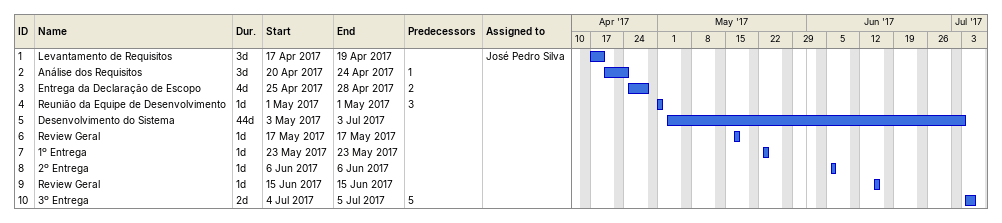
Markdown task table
| ID | Task | Duration | Start | Finish | Predecessors | Resources |
|---|---|---|---|---|---|---|
| 1 | Levantamento de Requisitos | 3d | 2017-04-17 | 2017-04-19 |  | José Pedro Silva |
| 2 | Análise dos Requisitos | 3d | 2017-04-20 | 2017-04-24 | 1 |  |
| 3 | Entrega da Declaração de Escopo | 4d | 2017-04-25 | 2017-04-28 | 2 |  |
| 4 | Reunião da Equipe de Desenvolvimento | 1d | 2017-05-01 | 2017-05-01 | 3 |  |
| 5 | Desenvolvimento do Sistema | 44d | 2017-05-03 | 2017-07-03 |  |  |
| 6 | Review Geral | 1d | 2017-05-17 | 2017-05-17 |  |  |
| 7 | 1º Entrega | 1d | 2017-05-23 | 2017-05-23 |  |  |
| 8 | 2º Entrega | 1d | 2017-06-06 | 2017-06-06 |  |  |
| 9 | Review Geral | 1d | 2017-06-15 | 2017-06-15 |  |  |
| 10 | 3º Entrega | 2d | 2017-07-04 | 2017-07-05 | 5 |  |
